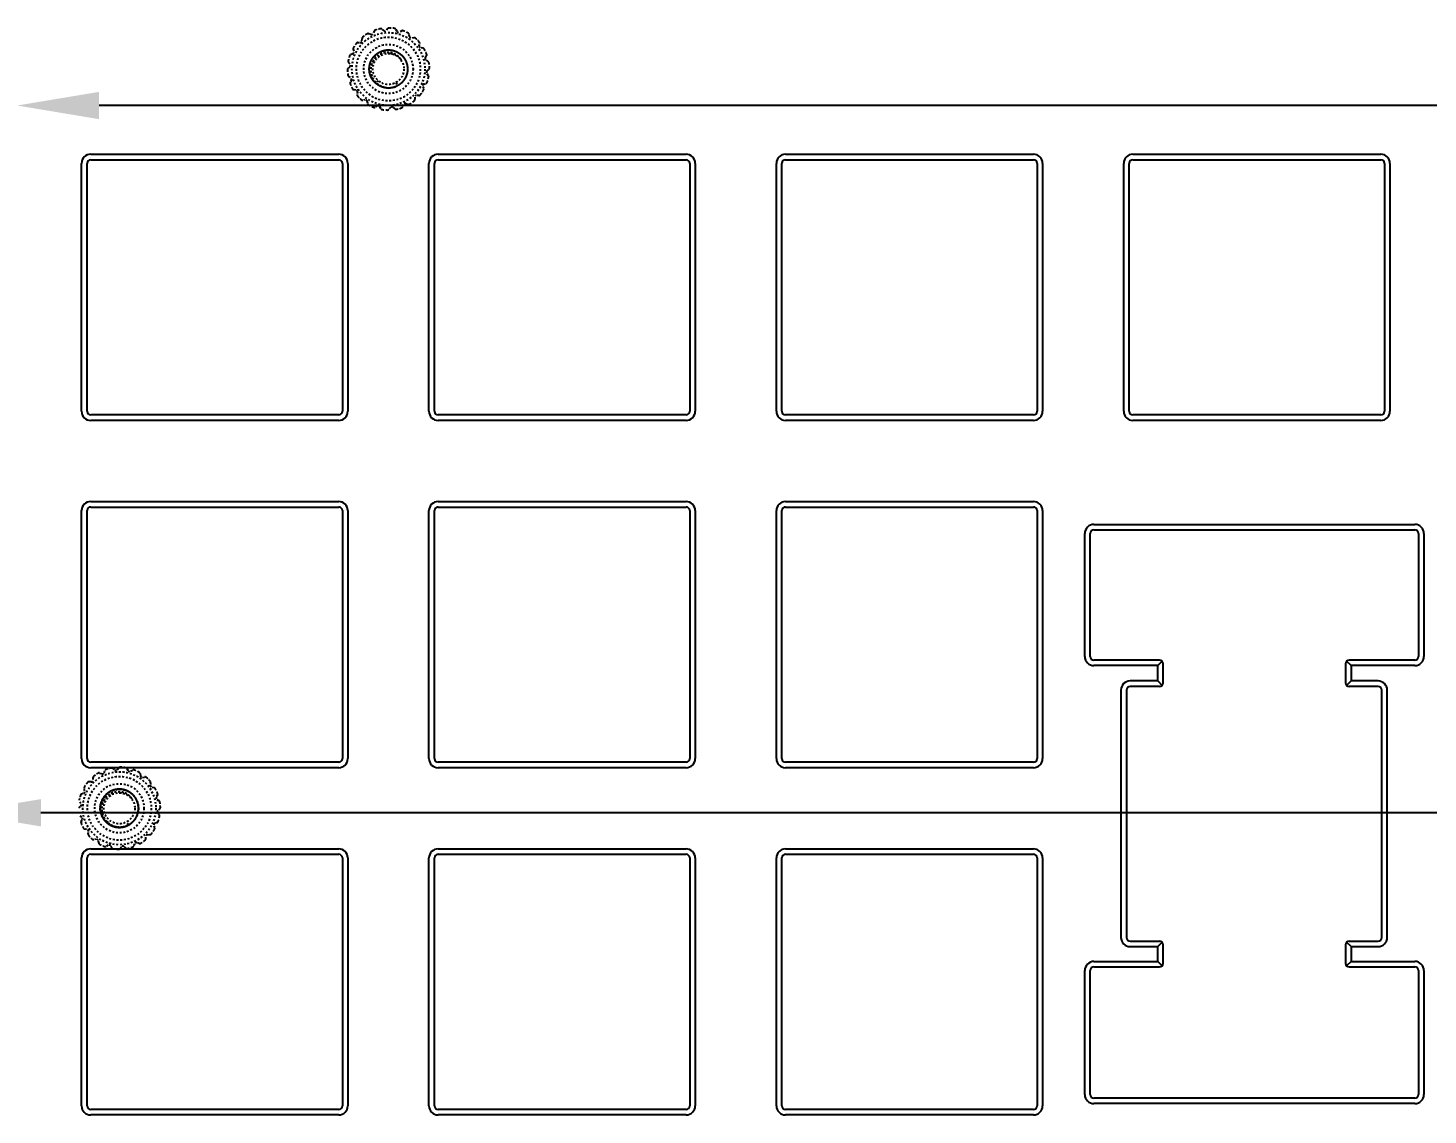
# Model space of a CAD drawing. Header units: inches. Extents: x 1416 to 2607, y 166 to 435.
# Drawn here: x 1473.7 to 1550.5, y 303.6 to 363.2 of the extents above; entities that cross this region are included whole.
import ezdxf

# ---------------------------------------------------------------- set-up
doc = ezdxf.new("R2010")
doc.units = ezdxf.units.IN
doc.header["$LTSCALE"] = 0.909449
doc.header["$MEASUREMENT"] = 0
doc.header["$PDMODE"] = 3
doc.header["$PDSIZE"] = 0.3125
doc.linetypes.add('HIDDEN', pattern=[0.2, 0.1, -0.1])
doc.linetypes.add('PHANTOM', pattern=[0.8, 0.45, -0.05, 0.1, -0.05, 0.1, -0.05])
doc.layers.get('0').update_dxf_attribs({"linetype": 'CONTINUOUS'})
doc.layers.get('Defpoints').update_dxf_attribs({"linetype": 'CONTINUOUS'})
doc.layers.add('DEFAULT_2', color=8, linetype='HIDDEN')
doc.layers.add('DEFAULT_3', color=7, linetype='PHANTOM')
doc.styles.get("Standard").update_dxf_attribs({"font": 'txt', "width": 0.8})
doc.dimstyles.get("Standard").update_dxf_attribs({"dimtxt": 6, "dimasz": 4.5, "dimexe": 1, "dimexo": 1, "dimgap": 0.09, "dimtad": 0, "dimzin": 1, "dimdsep": 46, "dimtxsty": 'STANDARD', "dimcen": 0.09, "dimclrd": 5, "dimclre": 5, "dimclrt": 1, "dimadec": 0, "dimazin": 0, "dimtp": 0.01, "dimtm": 0.01, "dimtfac": 1, "dimtofl": 0, "dimtmove": 0, "dimatfit": 3, "dimfxl": 1, "dimtolj": 1, "dimtzin": 4, "dimarcsym": 0})

# ---------------------------------------------------------------- blocks, each defined once
blk = doc.blocks.new('*D17')
at = {"layer": 'DEFAULT_3', "color": 3, "linetype": 'ByBlock', "lineweight": -2}
for p, q in [((1473.093, 356.945), (1473.093, 359.947)), ((1867.223, 356.945), (1867.223, 359.947)), ((1473.093, 358.947), (1468.593, 358.947)), ((1862.723, 358.947), (1477.593, 358.947))]:
    blk.add_line(p, q, dxfattribs=at)
at = {"layer": 'DEFAULT_3', "color": 3, "linetype": 'ByBlock'}
for points in [[(1477.593, 359.697), (1477.593, 358.197), (1473.093, 358.947)], [(1862.723, 359.697), (1862.723, 358.197), (1867.223, 358.947)]]:
    blk.add_solid(points, dxfattribs=at)
at = {"layer": 'Defpoints', "color": 0, "linetype": 'ByBlock'}
for p in [(1867.223, 358.947), (1473.093, 355.945), (1867.223, 355.945)]:
    blk.add_point(p, dxfattribs=at)
at = {"layer": 'DEFAULT_3', "color": 3, "linetype": 'ByBlock', "insert": (1450.503, 358.947), "char_height": 6, "attachment_point": 5}
blk.add_mtext('\\A1;394.13%%P0.1', dxfattribs=at)
blk = doc.blocks.new('*D18')
at = {"layer": 'DEFAULT_3', "color": 3, "linetype": 'ByBlock', "lineweight": -2}
for p, q in [((1469.903, 321.945), (1469.903, 319.152)), ((1870.223, 321.945), (1870.223, 319.152)), ((1469.903, 320.152), (1465.403, 320.152)), ((1865.723, 320.152), (1474.403, 320.152))]:
    blk.add_line(p, q, dxfattribs=at)
at = {"layer": 'DEFAULT_3', "color": 3, "linetype": 'ByBlock'}
for points in [[(1474.403, 320.902), (1474.403, 319.402), (1469.903, 320.152)], [(1865.723, 320.902), (1865.723, 319.402), (1870.223, 320.152)]]:
    blk.add_solid(points, dxfattribs=at)
at = {"layer": 'Defpoints', "color": 0, "linetype": 'ByBlock'}
for p in [(1469.903, 322.945), (1870.223, 322.945), (1469.903, 320.152)]:
    blk.add_point(p, dxfattribs=at)
at = {"layer": 'DEFAULT_3', "color": 3, "linetype": 'ByBlock', "insert": (1447.313, 320.152), "char_height": 6, "attachment_point": 5}
blk.add_mtext('\\A1;400.32%%P0.1', dxfattribs=at)

msp = doc.modelspace()

# ---------------------------------------------------------------- linework, layer by layer
at = {"color": 7, "linetype": 'Continuous'}
for p, q in [((1477.133, 356.274), (1490.733, 356.274)), ((1496.183, 356.274), (1509.783, 356.274)), ((1515.233, 356.274), (1528.833, 356.274)), ((1534.283, 356.274), (1547.883, 356.274)), ((1476.633, 342.174), (1476.633, 355.774)), ((1476.933, 342.174), (1476.933, 355.774)), ((1477.133, 355.974), (1490.733, 355.974)), ((1490.933, 355.774), (1490.933, 342.174)), ((1491.233, 355.774), (1491.233, 342.174)), ((1495.683, 342.174), (1495.683, 355.774)), ((1495.983, 342.174), (1495.983, 355.774)), ((1496.183, 355.974), (1509.783, 355.974)), ((1509.983, 355.774), (1509.983, 342.174)), ((1510.283, 355.774), (1510.283, 342.174)), ((1514.733, 342.174), (1514.733, 355.774)), ((1515.033, 342.174), (1515.033, 355.774)), ((1515.233, 355.974), (1528.833, 355.974)), ((1529.033, 355.774), (1529.033, 342.174)), ((1529.333, 355.774), (1529.333, 342.174)), ((1533.783, 342.174), (1533.783, 355.774)), ((1534.083, 342.174), (1534.083, 355.774)), ((1534.283, 355.974), (1547.883, 355.974)), ((1548.083, 355.774), (1548.083, 342.174)), ((1548.383, 355.774), (1548.383, 342.174)), ((1490.733, 341.974), (1477.133, 341.974)), ((1490.733, 341.674), (1477.133, 341.674)), ((1509.783, 341.974), (1496.183, 341.974)), ((1509.783, 341.674), (1496.183, 341.674)), ((1528.833, 341.974), (1515.233, 341.974)), ((1528.833, 341.674), (1515.233, 341.674)), ((1547.883, 341.974), (1534.283, 341.974)), ((1547.883, 341.674), (1534.283, 341.674)), ((1477.133, 337.224), (1490.733, 337.224)), ((1496.183, 337.224), (1509.783, 337.224)), ((1515.233, 337.224), (1528.833, 337.224)), ((1476.633, 323.124), (1476.633, 336.724)), ((1476.933, 323.124), (1476.933, 336.724)), ((1477.133, 336.924), (1490.733, 336.924)), ((1490.933, 336.724), (1490.933, 323.124)), ((1491.233, 336.724), (1491.233, 323.124)), ((1495.683, 323.124), (1495.683, 336.724)), ((1495.983, 323.124), (1495.983, 336.724)), ((1496.183, 336.924), (1509.783, 336.924)), ((1509.983, 336.724), (1509.983, 323.124)), ((1510.283, 336.724), (1510.283, 323.124)), ((1514.733, 323.124), (1514.733, 336.724)), ((1515.033, 323.124), (1515.033, 336.724)), ((1515.233, 336.924), (1528.833, 336.924)), ((1529.033, 336.724), (1529.033, 323.124)), ((1529.333, 336.724), (1529.333, 323.124)), ((1532.148, 335.968), (1549.748, 335.968)), ((1532.148, 335.668), (1549.748, 335.668)), ((1531.648, 328.725), (1531.648, 335.468)), ((1531.948, 328.725), (1531.948, 335.468)), ((1549.948, 335.468), (1549.948, 328.725)), ((1550.248, 335.468), (1550.248, 328.725)), ((1535.748, 328.525), (1532.148, 328.525)), ((1535.648, 328.225), (1532.148, 328.225)), ((1535.648, 328.225), (1535.889, 328.466)), ((1535.648, 327.381), (1535.648, 328.225)), ((1535.948, 327.281), (1535.948, 328.325)), ((1545.948, 328.325), (1545.948, 327.281)), ((1546.248, 328.225), (1546.006, 328.466)), ((1549.748, 328.525), (1546.148, 328.525)), ((1546.248, 328.225), (1546.248, 327.381)), ((1549.748, 328.225), (1546.248, 328.225)), ((1535.648, 327.381), (1534.133, 327.381)), ((1535.748, 327.081), (1534.133, 327.081)), ((1535.648, 327.381), (1535.889, 327.14)), ((1546.248, 327.381), (1546.006, 327.14)), ((1547.733, 327.081), (1546.148, 327.081)), ((1547.733, 327.381), (1546.248, 327.381)), ((1533.633, 326.881), (1533.633, 313.311)), ((1533.933, 326.881), (1533.933, 313.311)), ((1547.933, 313.311), (1547.933, 326.881)), ((1548.233, 313.311), (1548.233, 326.881)), ((1490.733, 322.924), (1477.133, 322.924)), ((1490.733, 322.624), (1477.133, 322.624)), ((1509.783, 322.924), (1496.183, 322.924)), ((1509.783, 322.624), (1496.183, 322.624)), ((1528.833, 322.924), (1515.233, 322.924)), ((1528.833, 322.624), (1515.233, 322.624)), ((1477.133, 318.174), (1490.733, 318.174)), ((1477.133, 317.874), (1490.733, 317.874)), ((1496.183, 318.174), (1509.783, 318.174)), ((1496.183, 317.874), (1509.783, 317.874)), ((1515.233, 318.174), (1528.833, 318.174)), ((1515.233, 317.874), (1528.833, 317.874)), ((1476.633, 304.074), (1476.633, 317.674)), ((1476.933, 304.074), (1476.933, 317.674)), ((1490.933, 317.674), (1490.933, 304.074)), ((1491.233, 317.674), (1491.233, 304.074)), ((1495.683, 304.074), (1495.683, 317.674)), ((1495.983, 304.074), (1495.983, 317.674)), ((1509.983, 317.674), (1509.983, 304.074)), ((1510.283, 317.674), (1510.283, 304.074)), ((1514.733, 304.074), (1514.733, 317.674)), ((1515.033, 304.074), (1515.033, 317.674)), ((1529.033, 317.674), (1529.033, 304.074)), ((1529.333, 317.674), (1529.333, 304.074)), ((1534.133, 313.111), (1535.748, 313.111)), ((1534.133, 312.811), (1535.648, 312.811)), ((1535.648, 312.811), (1535.889, 313.053)), ((1535.648, 311.996), (1535.648, 312.811)), ((1535.948, 311.896), (1535.948, 312.911)), ((1545.948, 312.911), (1545.948, 311.896)), ((1546.248, 312.811), (1546.006, 313.053)), ((1546.148, 313.111), (1547.733, 313.111)), ((1546.248, 312.811), (1546.248, 311.996)), ((1546.248, 312.811), (1547.733, 312.811)), ((1532.148, 311.996), (1535.648, 311.996)), ((1535.648, 311.996), (1535.889, 311.755)), ((1546.248, 311.996), (1546.006, 311.755)), ((1546.248, 311.996), (1549.748, 311.996)), ((1531.648, 304.696), (1531.648, 311.496)), ((1531.948, 304.696), (1531.948, 311.496)), ((1532.148, 311.696), (1535.748, 311.696)), ((1546.148, 311.696), (1549.748, 311.696)), ((1549.948, 311.496), (1549.948, 304.696)), ((1550.248, 311.496), (1550.248, 304.696)), ((1549.748, 304.496), (1532.148, 304.496)), ((1549.748, 304.196), (1532.148, 304.196)), ((1490.733, 303.874), (1477.133, 303.874)), ((1490.733, 303.574), (1477.133, 303.574)), ((1509.783, 303.874), (1496.183, 303.874)), ((1509.783, 303.574), (1496.183, 303.574)), ((1528.833, 303.874), (1515.233, 303.874)), ((1528.833, 303.574), (1515.233, 303.574))]:
    msp.add_line(p, q, dxfattribs=at)
for centre, radius, start, end in [((1477.133, 355.774), 0.5, 90.00009, 179.99991), ((1490.733, 355.774), 0.5, 0.00009, 89.99991), ((1496.183, 355.774), 0.5, 90.00009, 179.99991), ((1509.783, 355.774), 0.5, 0.00009, 89.99991), ((1515.233, 355.774), 0.5, 90.00009, 179.99991), ((1528.833, 355.774), 0.5, 0.00009, 89.99991), ((1534.283, 355.774), 0.5, 90.00009, 179.99991), ((1547.883, 355.774), 0.5, 0.00009, 89.99991), ((1477.133, 355.774), 0.2, 90, 179.99965), ((1490.733, 355.774), 0.2, 0, 89.99965), ((1496.183, 355.774), 0.2, 90, 179.99965), ((1509.783, 355.774), 0.2, 0, 89.99965), ((1515.233, 355.774), 0.2, 90, 179.99965), ((1528.833, 355.774), 0.2, 0, 89.99965), ((1534.283, 355.774), 0.2, 90, 179.99965), ((1547.883, 355.774), 0.2, 0, 89.99965), ((1477.133, 342.174), 0.5, 180.00009, 269.99991), ((1477.133, 342.174), 0.2, 180, 269.99965), ((1490.733, 342.174), 0.5, 270.00009, 359.99991), ((1490.733, 342.174), 0.2, 270, 359.99965), ((1496.183, 342.174), 0.5, 180.00009, 269.99991), ((1496.183, 342.174), 0.2, 180, 269.99965), ((1509.783, 342.174), 0.5, 270.00009, 359.99991), ((1509.783, 342.174), 0.2, 270, 359.99965), ((1515.233, 342.174), 0.5, 180.00009, 269.99991), ((1515.233, 342.174), 0.2, 180, 269.99965), ((1528.833, 342.174), 0.5, 270.00009, 359.99991), ((1528.833, 342.174), 0.2, 270, 359.99965), ((1534.283, 342.174), 0.5, 180.00009, 269.99991), ((1534.283, 342.174), 0.2, 180, 269.99965), ((1547.883, 342.174), 0.5, 270.00009, 359.99991), ((1547.883, 342.174), 0.2, 270, 359.99965), ((1477.133, 336.724), 0.5, 90.00009, 179.99991), ((1490.733, 336.724), 0.5, 0.00009, 89.99991), ((1496.183, 336.724), 0.5, 90.00009, 179.99991), ((1509.783, 336.724), 0.5, 0.00009, 89.99991), ((1515.233, 336.724), 0.5, 90.00009, 179.99991), ((1528.833, 336.724), 0.5, 0.00009, 89.99991), ((1477.133, 336.724), 0.2, 90, 179.99965), ((1490.733, 336.724), 0.2, 0, 89.99965), ((1496.183, 336.724), 0.2, 90, 179.99965), ((1509.783, 336.724), 0.2, 0, 89.99965), ((1515.233, 336.724), 0.2, 90, 179.99965), ((1528.833, 336.724), 0.2, 0, 89.99965), ((1532.148, 335.468), 0.5, 90.00009, 179.99899), ((1532.148, 335.468), 0.2, 90, 179.99965), ((1549.748, 335.468), 0.5, 0.00009, 89.99899), ((1549.748, 335.468), 0.2, 0, 89.99965), ((1532.148, 328.725), 0.5, 180.00009, 269.999), ((1532.148, 328.725), 0.2, 180, 269.99965), ((1549.748, 328.725), 0.5, 270.00001, 359.99899), ((1549.748, 328.725), 0.2, 270, 359.99965), ((1535.748, 328.325), 0.2, 0, 90), ((1546.148, 328.325), 0.2, 90, 180), ((1534.133, 326.881), 0.5, 90, 179.99995), ((1534.133, 326.881), 0.2, 90, 180.00004), ((1535.748, 327.281), 0.2, 270, 0), ((1546.148, 327.281), 0.2, 180, 270), ((1547.733, 326.881), 0.5, 0.00005, 89.99995), ((1547.733, 326.881), 0.2, 0, 90.00004), ((1477.133, 323.124), 0.5, 180.00009, 269.99991), ((1477.133, 323.124), 0.2, 180, 269.99965), ((1490.733, 323.124), 0.5, 270.00009, 359.99991), ((1490.733, 323.124), 0.2, 270, 359.99965), ((1496.183, 323.124), 0.5, 180.00009, 269.99991), ((1496.183, 323.124), 0.2, 180, 269.99965), ((1509.783, 323.124), 0.5, 270.00009, 359.99991), ((1509.783, 323.124), 0.2, 270, 359.99965), ((1515.233, 323.124), 0.5, 180.00009, 269.99991), ((1515.233, 323.124), 0.2, 180, 269.99965), ((1528.833, 323.124), 0.5, 270.00009, 359.99991), ((1528.833, 323.124), 0.2, 270, 359.99965), ((1477.133, 317.674), 0.5, 90.00009, 179.99991), ((1477.133, 317.674), 0.2, 90, 179.99965), ((1490.733, 317.674), 0.5, 0.00009, 89.99991), ((1490.733, 317.674), 0.2, 0, 89.99965), ((1496.183, 317.674), 0.5, 90.00009, 179.99991), ((1496.183, 317.674), 0.2, 90, 179.99965), ((1509.783, 317.674), 0.5, 0.00009, 89.99991), ((1509.783, 317.674), 0.2, 0, 89.99965), ((1515.233, 317.674), 0.5, 90.00009, 179.99991), ((1515.233, 317.674), 0.2, 90, 179.99965), ((1528.833, 317.674), 0.5, 0.00009, 89.99991), ((1528.833, 317.674), 0.2, 0, 89.99965), ((1534.133, 313.311), 0.5, 180.00003, 269.99995), ((1534.133, 313.311), 0.2, 180, 270.00004), ((1547.733, 313.311), 0.5, 270, 359.99995), ((1547.733, 313.311), 0.2, 270, 0.00004), ((1535.748, 312.911), 0.2, 0, 90), ((1546.148, 312.911), 0.2, 90, 180), ((1532.148, 311.496), 0.5, 90.00001, 179.99899), ((1535.748, 311.896), 0.2, 270, 0), ((1546.148, 311.896), 0.2, 180, 270), ((1549.748, 311.496), 0.5, 0.00009, 89.999), ((1532.148, 311.496), 0.2, 90, 179.99965), ((1549.748, 311.496), 0.2, 0, 89.99965), ((1477.133, 304.074), 0.5, 180.00009, 269.99991), ((1477.133, 304.074), 0.2, 180, 269.99965), ((1490.733, 304.074), 0.5, 270.00009, 359.99991), ((1490.733, 304.074), 0.2, 270, 359.99965), ((1496.183, 304.074), 0.5, 180.00009, 269.99991), ((1496.183, 304.074), 0.2, 180, 269.99965), ((1509.783, 304.074), 0.5, 270.00009, 359.99991), ((1509.783, 304.074), 0.2, 270, 359.99965), ((1515.233, 304.074), 0.5, 180.00009, 269.99991), ((1515.233, 304.074), 0.2, 180, 269.99965), ((1528.833, 304.074), 0.5, 270.00009, 359.99991), ((1528.833, 304.074), 0.2, 270, 359.99965), ((1532.148, 304.696), 0.5, 180.00009, 269.99899), ((1532.148, 304.696), 0.2, 180, 269.99965), ((1549.748, 304.696), 0.5, 270.00009, 359.99899), ((1549.748, 304.696), 0.2, 270, 359.99965)]:
    msp.add_arc(centre, radius, start, end, dxfattribs=at)
at = {"layer": 'DEFAULT_2', "color": 8, "linetype": 'HIDDEN'}
for p, q in [((1493.427, 363.165), (1493.343, 363.066)), ((1491.78, 362.397), (1491.91, 362.399)), ((1492.009, 362.497), (1492.011, 362.627)), ((1492.499, 362.84), (1492.369, 362.886)), ((1492.672, 363.021), (1492.626, 362.899)), ((1493.203, 363.054), (1493.097, 363.141)), ((1493.938, 363.014), (1493.868, 363.133)), ((1494.187, 363.042), (1494.073, 362.978)), ((1494.615, 362.725), (1494.59, 362.86)), ((1494.858, 362.666), (1494.73, 362.645)), ((1491.508, 361.782), (1491.38, 361.733)), ((1491.524, 362.031), (1491.567, 361.909)), ((1493.458, 361.8), (1493.458, 361.998)), ((1495.153, 362.222), (1495.175, 362.358)), ((1495.36, 362.084), (1495.233, 362.108)), ((1495.485, 361.566), (1495.553, 361.686)), ((1491.341, 361.065), (1491.237, 360.976)), ((1491.271, 361.305), (1491.354, 361.204)), ((1495.522, 361.431), (1495.633, 361.365)), ((1495.574, 360.835), (1495.678, 360.925)), ((1491.282, 360.536), (1491.393, 360.469)), ((1491.43, 360.334), (1491.362, 360.215)), ((1492.901, 360.308), (1492.772, 360.159)), ((1493.865, 360.204), (1493.96, 360.031)), ((1495.407, 360.118), (1495.535, 360.167)), ((1495.562, 360.696), (1495.644, 360.595)), ((1491.682, 359.792), (1491.555, 359.817)), ((1491.763, 359.678), (1491.74, 359.542)), ((1494.906, 359.403), (1494.904, 359.273)), ((1495.135, 359.503), (1495.005, 359.502)), ((1495.348, 359.992), (1495.391, 359.869)), ((1492.185, 359.255), (1492.057, 359.234)), ((1492.3, 359.175), (1492.325, 359.04)), ((1492.842, 358.922), (1492.729, 358.859)), ((1492.977, 358.886), (1493.047, 358.768)), ((1493.573, 358.834), (1493.488, 358.735)), ((1493.712, 358.846), (1493.818, 358.759)), ((1494.289, 359.001), (1494.244, 358.879)), ((1494.416, 359.06), (1494.546, 359.014)), ((1477.871, 322.348), (1477.917, 322.469)), ((1478.348, 322.585), (1478.449, 322.503)), ((1478.588, 322.515), (1478.673, 322.613)), ((1479.117, 322.574), (1479.184, 322.463)), ((1479.319, 322.426), (1479.432, 322.49)), ((1477.156, 321.847), (1477.026, 321.845)), ((1477.256, 322.076), (1477.254, 321.946)), ((1477.622, 322.332), (1477.744, 322.289)), ((1479.836, 322.301), (1479.861, 322.174)), ((1479.975, 322.094), (1480.103, 322.115)), ((1480.419, 321.799), (1480.398, 321.671)), ((1476.632, 321.184), (1476.754, 321.23)), ((1476.813, 321.357), (1476.77, 321.48)), ((1478.703, 321.248), (1478.703, 321.446)), ((1480.478, 321.556), (1480.606, 321.532)), ((1480.794, 321.127), (1480.731, 321.014)), ((1476.488, 320.429), (1476.587, 320.514)), ((1476.599, 320.653), (1476.517, 320.753)), ((1480.767, 320.879), (1480.879, 320.813)), ((1480.918, 320.368), (1480.819, 320.283)), ((1476.639, 319.918), (1476.527, 319.984)), ((1476.611, 319.67), (1476.675, 319.783)), ((1478.017, 319.607), (1478.146, 319.756)), ((1479.205, 319.479), (1479.11, 319.652)), ((1480.593, 319.44), (1480.636, 319.317)), ((1480.774, 319.613), (1480.652, 319.567)), ((1480.807, 320.144), (1480.889, 320.044)), ((1476.928, 319.241), (1476.8, 319.265)), ((1476.987, 318.998), (1477.008, 319.126)), ((1477.431, 318.703), (1477.303, 318.682)), ((1480.15, 318.721), (1480.151, 318.851)), ((1480.25, 318.95), (1480.38, 318.952)), ((1477.569, 318.496), (1477.545, 318.623)), ((1478.087, 318.371), (1477.974, 318.307)), ((1478.288, 318.223), (1478.222, 318.334)), ((1478.818, 318.282), (1478.733, 318.184)), ((1479.058, 318.212), (1478.957, 318.294)), ((1479.535, 318.449), (1479.489, 318.328)), ((1479.784, 318.465), (1479.661, 318.508))]:
    msp.add_line(p, q, dxfattribs=at)
for centre, radius in [((1493.458, 360.95), 2), ((1493.458, 360.95), 1.75), ((1493.458, 360.95), 1.35), ((1493.458, 360.95), 0.85), ((1478.703, 320.399), 2), ((1478.703, 320.399), 1.75), ((1478.703, 320.399), 1.35), ((1478.703, 320.399), 0.85)]:
    msp.add_circle(centre, radius, dxfattribs=at)
for centre, radius, start, end in [((1493.458, 360.95), 2.25, 101.21228, 108.78772), ((1493.04, 363.059), 0.1, 50.68927, 101.21228), ((1493.503, 363.1), 0.1, 88.78772, 139.31073), ((1493.458, 360.95), 2.25, 81.21228, 88.78772), ((1493.786, 363.075), 0.1, 30.68927, 81.21228), ((1491.782, 362.297), 0.1, 90.68927, 141.21228), ((1491.909, 362.499), 0.1, 270.68927, 359.31073), ((1492.111, 362.626), 0.1, 128.78772, 179.31073), ((1493.458, 360.95), 2.25, 121.21228, 128.78772), ((1492.343, 362.789), 0.1, 70.68927, 121.21228), ((1492.532, 362.935), 0.1, 250.68927, 339.31073), ((1492.765, 362.986), 0.1, 108.78772, 159.31073), ((1493.267, 363.132), 0.1, 230.68927, 319.31073), ((1494.024, 363.065), 0.1, 210.68927, 299.31073), ((1494.235, 362.954), 0.1, 68.78772, 119.31073), ((1493.458, 360.95), 2.25, 61.21228, 68.78772), ((1494.493, 362.834), 0.1, 10.68927, 61.21228), ((1494.714, 362.744), 0.1, 190.68927, 279.31073), ((1494.874, 362.568), 0.1, 48.78772, 99.31073), ((1493.458, 360.95), 2.25, 41.21228, 48.78772), ((1495.075, 362.367), 0.1, 350.68927, 41.21228), ((1493.458, 360.95), 2.25, 161.21228, 168.78772), ((1491.422, 361.643), 0.1, 110.68927, 161.21228), ((1491.473, 361.876), 0.1, 290.68927, 19.31073), ((1491.619, 362.064), 0.1, 148.78772, 199.31073), ((1493.458, 360.95), 2.25, 141.21228, 148.78772), ((1495.251, 362.206), 0.1, 170.68927, 259.31073), ((1495.342, 361.986), 0.1, 28.78772, 79.31073), ((1493.458, 360.95), 2.25, 21.21228, 28.78772), ((1495.462, 361.728), 0.1, 330.68927, 21.21228), ((1491.308, 360.905), 0.1, 130.68927, 181.21228), ((1493.458, 360.95), 2.25, 181.21228, 188.78772), ((1491.349, 361.368), 0.1, 168.78772, 219.31073), ((1491.276, 361.141), 0.1, 310.68927, 39.31073), ((1493.669, 360.803), 0.825, 53.59463, 58.45579), ((1495.573, 361.517), 0.1, 150.68927, 239.31073), ((1495.582, 361.279), 0.1, 8.78772, 59.31073), ((1495.607, 360.996), 0.1, 310.68927, 1.21228), ((1493.458, 360.95), 2.25, 1.21228, 8.78772), ((1491.333, 360.622), 0.1, 188.78772, 239.31073), ((1491.453, 360.172), 0.1, 150.68927, 201.21228), ((1493.458, 360.95), 2.25, 201.21228, 208.78772), ((1491.342, 360.383), 0.1, 330.68927, 59.31073), ((1495.442, 360.025), 0.1, 110.68927, 199.31073), ((1495.493, 360.258), 0.1, 290.68927, 341.21228), ((1495.639, 360.759), 0.1, 130.68927, 219.31073), ((1493.458, 360.95), 2.25, 341.21228, 348.78772), ((1495.567, 360.532), 0.1, 348.78772, 39.31073), ((1491.573, 359.915), 0.1, 208.78772, 259.31073), ((1491.664, 359.694), 0.1, 350.68927, 79.31073), ((1491.84, 359.534), 0.1, 170.68927, 221.21228), ((1493.458, 360.95), 2.25, 221.21228, 228.78772), ((1495.006, 359.402), 0.1, 90.68927, 179.31073), ((1495.133, 359.603), 0.1, 270.68927, 321.21228), ((1493.458, 360.95), 2.25, 321.21228, 328.78772), ((1495.296, 359.836), 0.1, 328.78772, 19.31073), ((1492.041, 359.333), 0.1, 228.78772, 279.31073), ((1492.202, 359.156), 0.1, 10.68927, 99.31073), ((1492.422, 359.066), 0.1, 190.68927, 241.21228), ((1493.458, 360.95), 2.25, 241.21228, 248.78772), ((1492.68, 358.946), 0.1, 248.78772, 299.31073), ((1492.891, 358.835), 0.1, 30.68927, 119.31073), ((1493.129, 358.825), 0.1, 210.68927, 261.21228), ((1493.458, 360.95), 2.25, 261.21228, 268.78772), ((1493.412, 358.801), 0.1, 268.78772, 319.31073), ((1493.648, 358.769), 0.1, 50.68927, 139.31073), ((1493.876, 358.841), 0.1, 230.68927, 281.21228), ((1493.458, 360.95), 2.25, 281.21228, 288.78772), ((1494.15, 358.915), 0.1, 288.78772, 339.31073), ((1494.383, 358.966), 0.1, 70.68927, 159.31073), ((1494.572, 359.111), 0.1, 250.68927, 301.21228), ((1493.458, 360.95), 2.25, 301.21228, 308.78772), ((1494.804, 359.274), 0.1, 308.78772, 359.31073), ((1478.01, 322.434), 0.1, 108.78772, 159.31073), ((1478.703, 320.399), 2.25, 101.21228, 108.78772), ((1478.285, 322.507), 0.1, 50.68927, 101.21228), ((1478.512, 322.58), 0.1, 230.68927, 319.31073), ((1478.748, 322.548), 0.1, 88.78772, 139.31073), ((1478.703, 320.399), 2.25, 81.21228, 88.78772), ((1479.031, 322.523), 0.1, 30.68927, 81.21228), ((1479.481, 322.403), 0.1, 68.78772, 119.31073), ((1478.703, 320.399), 2.25, 61.21228, 68.78772), ((1478.703, 320.399), 2.25, 141.21228, 148.78772), ((1477.027, 321.745), 0.1, 90.68927, 141.21228), ((1477.154, 321.947), 0.1, 270.68927, 359.31073), ((1477.356, 322.074), 0.1, 128.78772, 179.31073), ((1478.703, 320.399), 2.25, 121.21228, 128.78772), ((1477.589, 322.237), 0.1, 70.68927, 121.21228), ((1477.777, 322.383), 0.1, 250.68927, 339.31073), ((1479.27, 322.514), 0.1, 210.68927, 299.31073), ((1479.738, 322.283), 0.1, 10.68927, 61.21228), ((1479.959, 322.192), 0.1, 190.68927, 279.31073), ((1480.119, 322.016), 0.1, 48.78772, 99.31073), ((1478.703, 320.399), 2.25, 41.21228, 48.78772), ((1480.32, 321.815), 0.1, 350.68927, 41.21228), ((1478.703, 320.399), 2.25, 161.21228, 168.78772), ((1476.667, 321.091), 0.1, 110.68927, 161.21228), ((1476.718, 321.324), 0.1, 290.68927, 19.31073), ((1476.864, 321.513), 0.1, 148.78772, 199.31073), ((1478.915, 320.251), 0.825, 53.61017, 58.46732), ((1480.497, 321.654), 0.1, 170.68927, 259.31073), ((1480.587, 321.434), 0.1, 28.78772, 79.31073), ((1478.703, 320.399), 2.25, 21.21228, 28.78772), ((1480.818, 320.965), 0.1, 150.68927, 239.31073), ((1480.707, 321.176), 0.1, 330.68927, 21.21228), ((1476.521, 320.589), 0.1, 310.68927, 39.31073), ((1480.884, 320.208), 0.1, 130.68927, 219.31073), ((1480.828, 320.727), 0.1, 8.78772, 59.31073), ((1480.852, 320.444), 0.1, 310.68927, 1.21228), ((1478.703, 320.399), 2.25, 1.21228, 8.78772), ((1476.699, 319.621), 0.1, 150.68927, 201.21228), ((1478.703, 320.399), 2.25, 201.21228, 208.78772), ((1476.588, 319.832), 0.1, 330.68927, 59.31073), ((1480.687, 319.473), 0.1, 110.68927, 199.31073), ((1480.738, 319.706), 0.1, 290.68927, 341.21228), ((1478.703, 320.399), 2.25, 341.21228, 348.78772), ((1480.812, 319.98), 0.1, 348.78772, 39.31073), ((1476.819, 319.363), 0.1, 208.78772, 259.31073), ((1476.909, 319.143), 0.1, 350.68927, 79.31073), ((1477.085, 318.982), 0.1, 170.68927, 221.21228), ((1478.703, 320.399), 2.25, 221.21228, 228.78772), ((1477.286, 318.781), 0.1, 228.78772, 279.31073), ((1477.447, 318.605), 0.1, 10.68927, 99.31073), ((1478.703, 320.399), 2.25, 301.21228, 308.78772), ((1480.05, 318.723), 0.1, 308.78772, 359.31073), ((1480.251, 318.85), 0.1, 90.68927, 179.31073), ((1480.379, 319.052), 0.1, 270.68927, 321.21228), ((1478.703, 320.399), 2.25, 321.21228, 328.78772), ((1480.542, 319.284), 0.1, 328.78772, 19.31073), ((1477.667, 318.514), 0.1, 190.68927, 241.21228), ((1478.703, 320.399), 2.25, 241.21228, 248.78772), ((1477.925, 318.394), 0.1, 248.78772, 299.31073), ((1478.136, 318.283), 0.1, 30.68927, 119.31073), ((1478.374, 318.274), 0.1, 210.68927, 261.21228), ((1478.703, 320.399), 2.25, 261.21228, 268.78772), ((1478.657, 318.249), 0.1, 268.78772, 319.31073), ((1478.894, 318.217), 0.1, 50.68927, 139.31073), ((1479.121, 318.29), 0.1, 230.68927, 281.21228), ((1478.703, 320.399), 2.25, 281.21228, 288.78772), ((1479.395, 318.363), 0.1, 288.78772, 339.31073), ((1479.628, 318.414), 0.1, 70.68927, 159.31073), ((1479.817, 318.56), 0.1, 250.68927, 301.21228)]:
    msp.add_arc(centre, radius, start, end, dxfattribs=at)
for points, knots in [([(1493.458, 361.998), (1493.458, 361.998), (1493.46, 361.998), (1493.462, 361.997), (1493.464, 361.998), (1493.467, 361.998), (1493.471, 361.997), (1493.477, 361.997), (1493.485, 361.997), (1493.494, 361.997), (1493.503, 361.997), (1493.515, 361.996), (1493.53, 361.995), (1493.548, 361.994), (1493.572, 361.992), (1493.601, 361.988), (1493.637, 361.983), (1493.684, 361.973), (1493.743, 361.959), (1493.811, 361.937), (1493.878, 361.91), (1493.944, 361.879), (1494.027, 361.831), (1494.126, 361.761), (1494.231, 361.662), (1494.321, 361.549), (1494.419, 361.384), (1494.499, 361.154), (1494.514, 360.863), (1494.452, 360.578), (1494.312, 360.322), (1494.11, 360.113), (1493.857, 359.968), (1493.575, 359.895), (1493.283, 359.904), (1493.051, 359.976), (1492.883, 360.07), (1492.73, 360.187), (1492.601, 360.333), (1492.507, 360.501), (1492.455, 360.636), (1492.421, 360.777), (1492.407, 360.921), (1492.413, 361.065), (1492.439, 361.208), (1492.484, 361.345), (1492.547, 361.475), (1492.628, 361.595), (1492.724, 361.703), (1492.835, 361.796), (1492.957, 361.874), (1493.089, 361.934), (1493.273, 361.989), (1493.467, 362.005), (1493.659, 361.982), (1493.845, 361.932), (1494.018, 361.844), (1494.169, 361.724), (1494.301, 361.584), (1494.429, 361.377), (1494.509, 361.097), (1494.508, 360.805), (1494.43, 360.524), (1494.277, 360.277), (1494.063, 360.078), (1493.803, 359.947), (1493.517, 359.891), (1493.226, 359.915), (1492.953, 360.016), (1492.719, 360.189), (1492.569, 360.381), (1492.484, 360.554), (1492.424, 360.737), (1492.402, 360.931), (1492.421, 361.122), (1492.466, 361.31), (1492.549, 361.486), (1492.664, 361.64), (1492.767, 361.742), (1492.882, 361.829), (1493.008, 361.9), (1493.143, 361.953), (1493.284, 361.986), (1493.428, 362), (1493.572, 361.995), (1493.715, 361.969), (1493.852, 361.924), (1493.982, 361.86), (1494.102, 361.78), (1494.21, 361.684), (1494.335, 361.537), (1494.427, 361.365), (1494.483, 361.181), (1494.512, 360.991), (1494.499, 360.748), (1494.405, 360.472), (1494.239, 360.233), (1494.014, 360.047), (1493.747, 359.93), (1493.459, 359.889), (1493.17, 359.929), (1492.903, 360.045), (1492.678, 360.231), (1492.511, 360.47), (1492.417, 360.746), (1492.4, 361.036), (1492.443, 361.226), (1492.476, 361.316)], [0, 0, 0, 0, 0.00012, 0.000241, 0.000363, 0.000486, 0.00073, 0.000975, 0.001464, 0.001954, 0.002443, 0.002932, 0.003911, 0.00489, 0.005869, 0.007826, 0.009783, 0.011741, 0.015655, 0.019569, 0.023483, 0.027398, 0.031312, 0.039136, 0.046959, 0.054783, 0.062607, 0.078218, 0.093829, 0.10944, 0.12505, 0.140662, 0.156272, 0.171883, 0.187493, 0.203105, 0.210928, 0.218752, 0.234364, 0.242188, 0.250012, 0.257836, 0.26566, 0.273483, 0.281307, 0.289131, 0.296955, 0.304779, 0.312603, 0.320427, 0.328251, 0.336075, 0.343898, 0.35951, 0.367334, 0.375158, 0.39077, 0.398593, 0.406417, 0.422029, 0.437639, 0.45325, 0.46886, 0.484472, 0.500082, 0.515693, 0.531304, 0.546914, 0.562526, 0.578136, 0.593747, 0.601571, 0.609395, 0.625007, 0.63283, 0.640654, 0.656266, 0.66409, 0.671914, 0.679738, 0.687562, 0.695385, 0.703209, 0.711033, 0.718857, 0.726681, 0.734505, 0.742329, 0.750153, 0.757977, 0.7658, 0.781412, 0.789236, 0.79706, 0.812671, 0.828281, 0.843893, 0.859503, 0.875114, 0.890725, 0.906336, 0.921947, 0.937557, 0.953168, 0.968779, 0.98439, 1, 1, 1, 1]), ([(1492.476, 361.316), (1492.51, 361.406), (1492.602, 361.578), (1492.805, 361.786), (1493.057, 361.933), (1493.34, 362.004), (1493.631, 361.997), (1493.909, 361.91), (1494.153, 361.751), (1494.344, 361.531), (1494.47, 361.268), (1494.518, 360.981), (1494.492, 360.739), (1494.432, 360.556), (1494.347, 360.383), (1494.228, 360.229), (1494.081, 360.104), (1493.959, 360.027), (1493.827, 359.967), (1493.689, 359.925), (1493.546, 359.903), (1493.401, 359.901), (1493.258, 359.919), (1493.118, 359.956), (1492.984, 360.012), (1492.86, 360.086), (1492.747, 360.176), (1492.648, 360.281), (1492.563, 360.398), (1492.496, 360.526), (1492.447, 360.663), (1492.417, 360.804), (1492.407, 360.948), (1492.42, 361.141), (1492.473, 361.328), (1492.561, 361.499), (1492.673, 361.656), (1492.816, 361.788), (1492.981, 361.887), (1493.159, 361.962), (1493.397, 362.009), (1493.688, 361.986), (1493.961, 361.884), (1494.273, 361.657), (1494.526, 361.223), (1494.512, 360.721), (1494.346, 360.372), (1494.156, 360.151), (1493.912, 359.992), (1493.68, 359.919), (1493.489, 359.9), (1493.296, 359.908), (1493.107, 359.955), (1492.934, 360.039), (1492.774, 360.146), (1492.638, 360.286), (1492.534, 360.448), (1492.474, 360.58), (1492.433, 360.718), (1492.41, 360.861), (1492.408, 361.006), (1492.426, 361.149), (1492.463, 361.289), (1492.519, 361.423), (1492.593, 361.547), (1492.683, 361.66), (1492.788, 361.76), (1492.905, 361.844), (1493.033, 361.912), (1493.169, 361.961), (1493.311, 361.99), (1493.455, 362.001), (1493.6, 361.992), (1493.788, 361.952), (1494.011, 361.855), (1494.237, 361.671), (1494.403, 361.431), (1494.499, 361.156), (1494.515, 360.865), (1494.452, 360.58), (1494.313, 360.324), (1494.111, 360.114), (1493.859, 359.969), (1493.577, 359.896), (1493.286, 359.904), (1493.007, 359.989), (1492.844, 360.096), (1492.772, 360.159)], [0, 0, 0, 0, 0.015621, 0.031242, 0.046862, 0.062483, 0.078103, 0.093724, 0.109344, 0.124965, 0.140586, 0.156207, 0.171828, 0.179656, 0.187485, 0.203107, 0.210935, 0.218764, 0.226593, 0.234422, 0.242251, 0.25008, 0.257909, 0.265738, 0.273566, 0.281395, 0.289224, 0.297053, 0.304882, 0.312711, 0.32054, 0.328369, 0.336198, 0.344027, 0.359649, 0.367478, 0.375306, 0.390928, 0.398756, 0.406585, 0.422206, 0.437826, 0.453447, 0.469068, 0.500019, 0.530969, 0.54659, 0.562211, 0.577831, 0.593452, 0.60128, 0.609109, 0.62473, 0.632559, 0.640388, 0.65601, 0.663839, 0.671669, 0.679498, 0.687327, 0.695156, 0.702985, 0.710814, 0.718643, 0.726472, 0.7343, 0.742129, 0.749958, 0.757787, 0.765615, 0.773444, 0.781273, 0.789102, 0.796931, 0.812553, 0.828172, 0.843793, 0.859414, 0.875036, 0.890657, 0.906277, 0.921898, 0.937518, 0.953138, 0.968758, 0.984379, 1, 1, 1, 1]), ([(1492.772, 360.159), (1492.771, 360.16), (1492.768, 360.161), (1492.765, 360.165), (1492.762, 360.167), (1492.757, 360.171), (1492.752, 360.176), (1492.745, 360.183), (1492.738, 360.189), (1492.73, 360.197), (1492.719, 360.207), (1492.706, 360.22), (1492.689, 360.238), (1492.669, 360.26), (1492.646, 360.287), (1492.624, 360.316), (1492.602, 360.345), (1492.575, 360.385), (1492.544, 360.436), (1492.511, 360.5), (1492.482, 360.567), (1492.45, 360.657), (1492.421, 360.774), (1492.407, 360.918), (1492.413, 361.063), (1492.447, 361.252), (1492.537, 361.478), (1492.716, 361.708), (1492.95, 361.882), (1493.223, 361.984), (1493.513, 362.01), (1493.799, 361.954), (1494.06, 361.824), (1494.274, 361.627), (1494.402, 361.42), (1494.468, 361.239), (1494.508, 361.051), (1494.509, 360.856), (1494.47, 360.667), (1494.421, 360.531), (1494.354, 360.403), (1494.271, 360.285), (1494.172, 360.179), (1494.059, 360.088), (1493.935, 360.014), (1493.802, 359.957), (1493.662, 359.919), (1493.519, 359.901), (1493.374, 359.903), (1493.231, 359.924), (1493.092, 359.965), (1492.917, 360.044), (1492.759, 360.159), (1492.63, 360.302), (1492.522, 360.462), (1492.449, 360.642), (1492.413, 360.831), (1492.405, 361.024), (1492.444, 361.264), (1492.567, 361.528), (1492.759, 361.748), (1493.002, 361.908), (1493.28, 361.996), (1493.571, 362.005), (1493.853, 361.934), (1494.107, 361.79), (1494.31, 361.581), (1494.45, 361.326), (1494.514, 361.041), (1494.502, 360.798), (1494.453, 360.612), (1494.378, 360.435), (1494.268, 360.274), (1494.128, 360.141), (1493.972, 360.029), (1493.794, 359.95), (1493.605, 359.91), (1493.461, 359.899), (1493.317, 359.909), (1493.175, 359.938), (1493.039, 359.986), (1492.91, 360.053), (1492.792, 360.137), (1492.687, 360.236), (1492.596, 360.348), (1492.522, 360.472), (1492.465, 360.606), (1492.427, 360.745), (1492.408, 360.889), (1492.41, 361.081), (1492.453, 361.271), (1492.531, 361.447), (1492.634, 361.61), (1492.803, 361.785), (1493.055, 361.932), (1493.337, 362.004), (1493.628, 361.998), (1493.907, 361.911), (1494.152, 361.753), (1494.343, 361.533), (1494.469, 361.271), (1494.517, 360.983), (1494.487, 360.693), (1494.378, 360.423), (1494.2, 360.192), (1494.044, 360.077), (1493.96, 360.031)], [0, 0, 0, 0, 0.000237, 0.000482, 0.000727, 0.000971, 0.001461, 0.00195, 0.00244, 0.002929, 0.003908, 0.004886, 0.005865, 0.007822, 0.009779, 0.011737, 0.013694, 0.015651, 0.019565, 0.023479, 0.027393, 0.031307, 0.039131, 0.046955, 0.054779, 0.062603, 0.078213, 0.093824, 0.109435, 0.125046, 0.140657, 0.156268, 0.171879, 0.187489, 0.203101, 0.210924, 0.218748, 0.23436, 0.242184, 0.250008, 0.257832, 0.265656, 0.27348, 0.281304, 0.289128, 0.296952, 0.304776, 0.312599, 0.320423, 0.328248, 0.336071, 0.343895, 0.359507, 0.367331, 0.375155, 0.390766, 0.39859, 0.406414, 0.422026, 0.437636, 0.453247, 0.468858, 0.484469, 0.50008, 0.515691, 0.531302, 0.546912, 0.562524, 0.578134, 0.593745, 0.601569, 0.609393, 0.625005, 0.632828, 0.640652, 0.656264, 0.664088, 0.671912, 0.679736, 0.68756, 0.695384, 0.703208, 0.711032, 0.718856, 0.72668, 0.734503, 0.742327, 0.750151, 0.757975, 0.765799, 0.781411, 0.789235, 0.797059, 0.81267, 0.82828, 0.843892, 0.859502, 0.875113, 0.890724, 0.906335, 0.921946, 0.937557, 0.953168, 0.968778, 0.98439, 1, 1, 1, 1]), ([(1494.159, 361.467), (1494.108, 361.542), (1494.013, 361.645), (1493.861, 361.747), (1493.736, 361.804), (1493.603, 361.842), (1493.467, 361.86), (1493.329, 361.857), (1493.193, 361.833), (1493.063, 361.789), (1492.94, 361.727), (1492.828, 361.647), (1492.729, 361.551), (1492.645, 361.442), (1492.578, 361.322), (1492.528, 361.194), (1492.497, 361.06), (1492.486, 360.922), (1492.494, 360.785), (1492.522, 360.65), (1492.583, 360.477), (1492.704, 360.28), (1492.874, 360.123), (1493.032, 360.029), (1493.158, 359.976), (1493.291, 359.939), (1493.427, 359.92), (1493.542, 359.92), (1493.633, 359.93), (1493.701, 359.941), (1493.757, 359.954), (1493.8, 359.967), (1493.833, 359.978), (1493.86, 359.987), (1493.881, 359.996), (1493.897, 360.002), (1493.913, 360.009), (1493.929, 360.016), (1493.945, 360.022), (1493.954, 360.03), (1493.96, 360.031)], [0, 0, 0, 0, 0.062313, 0.093564, 0.124815, 0.15607, 0.187326, 0.218581, 0.249838, 0.281097, 0.312357, 0.343618, 0.374879, 0.406142, 0.437406, 0.468671, 0.499936, 0.531203, 0.562471, 0.59374, 0.625008, 0.687403, 0.749798, 0.781071, 0.812345, 0.843619, 0.87489, 0.906159, 0.921802, 0.937444, 0.953087, 0.96091, 0.968732, 0.976555, 0.980467, 0.984378, 0.988288, 0.9922, 0.99611, 1, 1, 1, 1]), ([(1494.159, 361.467), (1494.119, 361.518), (1494.028, 361.611), (1493.863, 361.718), (1493.679, 361.784), (1493.549, 361.799), (1493.484, 361.8)], [0, 0, 0, 0, 0.250018, 0.500011, 0.749986, 1, 1, 1, 1]), ([(1478.703, 321.446), (1478.704, 321.446), (1478.705, 321.446), (1478.707, 321.446), (1478.71, 321.446), (1478.713, 321.446), (1478.716, 321.446), (1478.722, 321.446), (1478.73, 321.446), (1478.739, 321.445), (1478.748, 321.445), (1478.76, 321.444), (1478.775, 321.444), (1478.793, 321.442), (1478.817, 321.44), (1478.847, 321.436), (1478.882, 321.431), (1478.93, 321.422), (1478.988, 321.407), (1479.057, 321.385), (1479.124, 321.358), (1479.189, 321.327), (1479.273, 321.28), (1479.371, 321.21), (1479.476, 321.11), (1479.566, 320.997), (1479.665, 320.832), (1479.744, 320.602), (1479.76, 320.311), (1479.697, 320.027), (1479.557, 319.771), (1479.355, 319.561), (1479.102, 319.416), (1478.82, 319.344), (1478.529, 319.352), (1478.296, 319.425), (1478.128, 319.518), (1477.975, 319.635), (1477.847, 319.782), (1477.753, 319.95), (1477.7, 320.084), (1477.667, 320.225), (1477.652, 320.369), (1477.658, 320.514), (1477.684, 320.656), (1477.729, 320.793), (1477.793, 320.923), (1477.873, 321.044), (1477.97, 321.151), (1478.08, 321.245), (1478.202, 321.322), (1478.334, 321.383), (1478.518, 321.437), (1478.713, 321.453), (1478.904, 321.43), (1479.09, 321.38), (1479.264, 321.292), (1479.414, 321.172), (1479.547, 321.032), (1479.674, 320.825), (1479.754, 320.545), (1479.753, 320.254), (1479.675, 319.973), (1479.522, 319.725), (1479.308, 319.527), (1479.048, 319.396), (1478.762, 319.339), (1478.472, 319.364), (1478.198, 319.465), (1477.964, 319.638), (1477.814, 319.829), (1477.729, 320.002), (1477.67, 320.185), (1477.648, 320.379), (1477.666, 320.571), (1477.711, 320.758), (1477.794, 320.934), (1477.91, 321.088), (1478.012, 321.19), (1478.127, 321.278), (1478.254, 321.348), (1478.388, 321.401), (1478.529, 321.435), (1478.673, 321.449), (1478.817, 321.443), (1478.96, 321.418), (1479.097, 321.372), (1479.227, 321.309), (1479.347, 321.228), (1479.456, 321.132), (1479.58, 320.985), (1479.673, 320.814), (1479.728, 320.629), (1479.757, 320.439), (1479.744, 320.196), (1479.65, 319.92), (1479.484, 319.681), (1479.26, 319.495), (1478.993, 319.378), (1478.704, 319.337), (1478.415, 319.378), (1478.148, 319.494), (1477.924, 319.679), (1477.757, 319.918), (1477.662, 320.194), (1477.645, 320.485), (1477.688, 320.675), (1477.721, 320.765)], [0, 0, 0, 0, 0.00012, 0.000241, 0.000363, 0.000486, 0.00073, 0.000975, 0.001464, 0.001954, 0.002443, 0.002933, 0.003911, 0.00489, 0.005869, 0.007826, 0.009783, 0.011741, 0.015655, 0.019569, 0.023483, 0.027398, 0.031312, 0.039136, 0.046959, 0.054783, 0.062607, 0.078218, 0.093829, 0.10944, 0.12505, 0.140662, 0.156272, 0.171883, 0.187493, 0.203105, 0.210928, 0.218752, 0.234364, 0.242188, 0.250012, 0.257836, 0.26566, 0.273483, 0.281307, 0.289131, 0.296955, 0.304779, 0.312603, 0.320427, 0.328251, 0.336075, 0.343898, 0.35951, 0.367334, 0.375158, 0.39077, 0.398593, 0.406417, 0.422029, 0.437639, 0.45325, 0.46886, 0.484472, 0.500082, 0.515693, 0.531304, 0.546914, 0.562526, 0.578136, 0.593747, 0.601571, 0.609395, 0.625007, 0.63283, 0.640654, 0.656266, 0.66409, 0.671914, 0.679738, 0.687562, 0.695385, 0.703209, 0.711033, 0.718857, 0.726681, 0.734505, 0.742329, 0.750153, 0.757977, 0.7658, 0.781412, 0.789236, 0.79706, 0.812671, 0.828281, 0.843893, 0.859503, 0.875114, 0.890725, 0.906336, 0.921947, 0.937557, 0.953168, 0.968779, 0.98439, 1, 1, 1, 1]), ([(1478.017, 319.607), (1478.089, 319.544), (1478.252, 319.438), (1478.531, 319.352), (1478.822, 319.344), (1479.104, 319.417), (1479.357, 319.563), (1479.559, 319.772), (1479.698, 320.029), (1479.76, 320.313), (1479.744, 320.604), (1479.648, 320.879), (1479.482, 321.119), (1479.256, 321.303), (1479.034, 321.401), (1478.845, 321.44), (1478.653, 321.452), (1478.46, 321.425), (1478.279, 321.36), (1478.151, 321.292), (1478.033, 321.208), (1477.928, 321.109), (1477.838, 320.996), (1477.764, 320.871), (1477.708, 320.738), (1477.671, 320.598), (1477.653, 320.454), (1477.656, 320.31), (1477.678, 320.167), (1477.72, 320.028), (1477.78, 319.896), (1477.883, 319.734), (1478.019, 319.595), (1478.179, 319.487), (1478.352, 319.403), (1478.542, 319.356), (1478.734, 319.348), (1478.926, 319.367), (1479.157, 319.44), (1479.401, 319.6), (1479.592, 319.82), (1479.716, 320.084), (1479.763, 320.371), (1479.731, 320.661), (1479.62, 320.93), (1479.441, 321.161), (1479.206, 321.332), (1478.933, 321.434), (1478.643, 321.457), (1478.404, 321.411), (1478.227, 321.335), (1478.062, 321.236), (1477.918, 321.104), (1477.807, 320.947), (1477.718, 320.776), (1477.665, 320.589), (1477.652, 320.397), (1477.662, 320.252), (1477.692, 320.111), (1477.741, 319.975), (1477.808, 319.847), (1477.893, 319.729), (1477.993, 319.624), (1478.106, 319.534), (1478.23, 319.46), (1478.363, 319.404), (1478.503, 319.367), (1478.647, 319.349), (1478.791, 319.351), (1478.982, 319.381), (1479.164, 319.45), (1479.327, 319.553), (1479.473, 319.677), (1479.622, 319.87), (1479.732, 320.14), (1479.763, 320.429), (1479.715, 320.717), (1479.59, 320.98), (1479.399, 321.2), (1479.154, 321.358), (1478.876, 321.446), (1478.585, 321.452), (1478.302, 321.381), (1478.05, 321.234), (1477.847, 321.026), (1477.755, 320.854), (1477.721, 320.765)], [0, 0, 0, 0, 0.015607, 0.031223, 0.046835, 0.06245, 0.078063, 0.093677, 0.10929, 0.124903, 0.140518, 0.156129, 0.171746, 0.187356, 0.202973, 0.210795, 0.21862, 0.234238, 0.24206, 0.249884, 0.257712, 0.265539, 0.273362, 0.281185, 0.289013, 0.29684, 0.304663, 0.312486, 0.320313, 0.328141, 0.335965, 0.343787, 0.359406, 0.36723, 0.375052, 0.39067, 0.398495, 0.406317, 0.421934, 0.437545, 0.45316, 0.468772, 0.484387, 0.5, 0.515613, 0.531228, 0.54684, 0.562455, 0.578066, 0.593683, 0.601505, 0.60933, 0.624948, 0.63277, 0.640594, 0.656213, 0.664035, 0.671859, 0.679687, 0.687514, 0.695337, 0.70316, 0.710987, 0.718815, 0.726638, 0.734461, 0.742288, 0.750116, 0.75794, 0.765762, 0.78138, 0.789205, 0.797027, 0.812644, 0.828254, 0.843871, 0.859482, 0.875097, 0.89071, 0.906323, 0.921937, 0.93755, 0.953165, 0.968777, 0.984393, 1, 1, 1, 1]), ([(1479.205, 319.479), (1479.289, 319.525), (1479.446, 319.641), (1479.623, 319.872), (1479.733, 320.142), (1479.763, 320.432), (1479.715, 320.719), (1479.588, 320.982), (1479.397, 321.201), (1479.152, 321.359), (1478.874, 321.446), (1478.582, 321.452), (1478.3, 321.38), (1478.048, 321.233), (1477.879, 321.058), (1477.777, 320.895), (1477.698, 320.72), (1477.656, 320.529), (1477.654, 320.337), (1477.672, 320.193), (1477.71, 320.054), (1477.767, 319.921), (1477.841, 319.797), (1477.932, 319.684), (1478.038, 319.585), (1478.156, 319.501), (1478.284, 319.435), (1478.42, 319.386), (1478.562, 319.357), (1478.706, 319.348), (1478.851, 319.358), (1479.039, 319.398), (1479.217, 319.477), (1479.374, 319.59), (1479.513, 319.722), (1479.623, 319.883), (1479.698, 320.061), (1479.747, 320.247), (1479.759, 320.49), (1479.695, 320.774), (1479.555, 321.029), (1479.352, 321.238), (1479.099, 321.382), (1478.816, 321.454), (1478.525, 321.444), (1478.247, 321.357), (1478.004, 321.196), (1477.813, 320.976), (1477.69, 320.712), (1477.65, 320.472), (1477.659, 320.28), (1477.694, 320.09), (1477.768, 319.91), (1477.876, 319.75), (1478.005, 319.608), (1478.162, 319.492), (1478.337, 319.413), (1478.476, 319.373), (1478.619, 319.351), (1478.764, 319.349), (1478.908, 319.368), (1479.047, 319.406), (1479.18, 319.463), (1479.304, 319.537), (1479.417, 319.627), (1479.516, 319.733), (1479.6, 319.851), (1479.666, 319.979), (1479.715, 320.116), (1479.754, 320.304), (1479.753, 320.499), (1479.713, 320.688), (1479.648, 320.869), (1479.519, 321.075), (1479.305, 321.272), (1479.044, 321.402), (1478.758, 321.458), (1478.468, 321.433), (1478.195, 321.33), (1477.961, 321.156), (1477.782, 320.927), (1477.692, 320.701), (1477.658, 320.511), (1477.652, 320.367), (1477.667, 320.223), (1477.695, 320.105), (1477.727, 320.015), (1477.756, 319.949), (1477.789, 319.884), (1477.82, 319.833), (1477.848, 319.793), (1477.869, 319.764), (1477.891, 319.736), (1477.915, 319.708), (1477.935, 319.686), (1477.951, 319.669), (1477.964, 319.656), (1477.975, 319.645), (1477.984, 319.637), (1477.99, 319.631), (1477.997, 319.625), (1478.002, 319.62), (1478.007, 319.616), (1478.01, 319.613), (1478.013, 319.61), (1478.016, 319.608), (1478.017, 319.607)], [0, 0, 0, 0, 0.01561, 0.031222, 0.046832, 0.062444, 0.078054, 0.093666, 0.109277, 0.124887, 0.140499, 0.156109, 0.171721, 0.187331, 0.202943, 0.210767, 0.218591, 0.234203, 0.242026, 0.24985, 0.257675, 0.265499, 0.273322, 0.281146, 0.288971, 0.296795, 0.304619, 0.312442, 0.320267, 0.328091, 0.335915, 0.343738, 0.359351, 0.367174, 0.374998, 0.39061, 0.398434, 0.406258, 0.42187, 0.43748, 0.453092, 0.468702, 0.484313, 0.499924, 0.515535, 0.531147, 0.546757, 0.562369, 0.577979, 0.593591, 0.601414, 0.609239, 0.62485, 0.632674, 0.640498, 0.65611, 0.663934, 0.671758, 0.679582, 0.687406, 0.69523, 0.703054, 0.710878, 0.718702, 0.726526, 0.73435, 0.742174, 0.749998, 0.757822, 0.765646, 0.781258, 0.789082, 0.796906, 0.812518, 0.828128, 0.843739, 0.85935, 0.874961, 0.890572, 0.906183, 0.921794, 0.937405, 0.945229, 0.953053, 0.960876, 0.968699, 0.972613, 0.976526, 0.980439, 0.984353, 0.986309, 0.988266, 0.990223, 0.99218, 0.994137, 0.995115, 0.996094, 0.997072, 0.997561, 0.99805, 0.99854, 0.999029, 0.999273, 0.999518, 0.999763, 1, 1, 1, 1]), ([(1479.404, 320.915), (1479.353, 320.991), (1479.258, 321.093), (1479.106, 321.195), (1478.981, 321.253), (1478.849, 321.291), (1478.712, 321.308), (1478.574, 321.306), (1478.439, 321.281), (1478.308, 321.237), (1478.186, 321.175), (1478.073, 321.095), (1477.974, 320.999), (1477.891, 320.89), (1477.823, 320.771), (1477.773, 320.642), (1477.743, 320.508), (1477.732, 320.371), (1477.74, 320.233), (1477.767, 320.098), (1477.828, 319.926), (1477.95, 319.729), (1478.119, 319.571), (1478.277, 319.478), (1478.404, 319.424), (1478.536, 319.387), (1478.673, 319.369), (1478.787, 319.369), (1478.878, 319.378), (1478.946, 319.39), (1479.002, 319.403), (1479.046, 319.415), (1479.078, 319.426), (1479.105, 319.436), (1479.127, 319.444), (1479.143, 319.451), (1479.158, 319.457), (1479.174, 319.465), (1479.19, 319.471), (1479.199, 319.478), (1479.205, 319.479)], [0, 0, 0, 0, 0.062313, 0.093564, 0.124815, 0.15607, 0.187326, 0.218582, 0.249838, 0.281097, 0.312357, 0.343618, 0.374879, 0.406142, 0.437407, 0.468671, 0.499936, 0.531203, 0.562471, 0.59374, 0.625008, 0.687403, 0.749798, 0.781071, 0.812346, 0.843619, 0.87489, 0.906159, 0.921802, 0.937445, 0.953087, 0.96091, 0.968732, 0.976555, 0.980467, 0.984378, 0.988288, 0.9922, 0.99611, 1, 1, 1, 1]), ([(1478.729, 321.248), (1478.794, 321.248), (1478.924, 321.232), (1479.108, 321.166), (1479.273, 321.06), (1479.364, 320.966), (1479.404, 320.915)], [0, 0, 0, 0, 0.250012, 0.499988, 0.749981, 1, 1, 1, 1])]:
    msp.add_open_spline(points, degree=3, knots=knots, dxfattribs=at)

# ---------------------------------------------------------------- dimensions: what is measured, and where the dimension line sits
at = {"layer": 'DEFAULT_3', "linetype": 'ByBlock'}
for base, p1, p2, picture, middle in [((1867.223, 358.947), (1473.093, 355.945), (1867.223, 355.945), '*D17', (1450.503, 358.947)), ((1469.903, 320.152), (1870.223, 322.945), (1469.903, 322.945), '*D18', (1447.313, 320.152))]:
    dim = msp.add_linear_dim(base=base, p1=p1, p2=p2, text='<>%%P0.1', dimstyle='STANDARD', override={"dimclrd": 3, "dimclre": 3, "dimclrt": 3, "dimtfillclr": 256}, dxfattribs=at)
    dim.commit()
    dim.dimension.update_dxf_attribs({"geometry": picture, "text_midpoint": middle, "dimtype": 160})

doc.saveas('drawing.dxf')
